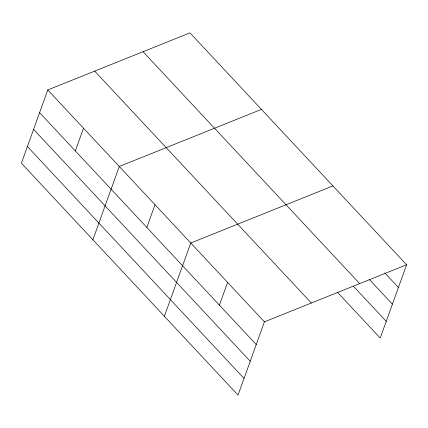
<?xml version="1.0" encoding="UTF-8"?>
<svg xmlns="http://www.w3.org/2000/svg" width="428" height="428" viewBox="0 0 428 428"><rect width="100%" height="100%" fill="white"/><g stroke="black" fill="none" stroke-linecap="round" stroke-linejoin="round"><path stroke-width="0.64" d="M47.781 89.95L21.4 163.229L238.038 395.124L264.418 321.845L406.6 264.772L189.962 32.876L47.781 89.95L264.418 321.845M75.349 150.929L83.524 128.213M92.892 239.755L119.273 166.476L261.454 109.402M146.836 227.455L155.016 204.739M164.379 316.281L190.76 243.002L332.947 185.929M219.409 305.137L227.589 282.426M406.6 264.772L380.219 338.05L337.478 292.303M384.783 272.887L398.42 287.488M369.225 279.35L392.417 304.174M143.043 51.713L359.68 283.609M353.491 286.321L386.227 321.364M94.7 71.118L311.338 303.013M39.601 112.666L256.238 344.561M33.598 129.352L250.23 361.248M27.408 146.542L244.04 378.438"/></g></svg>
